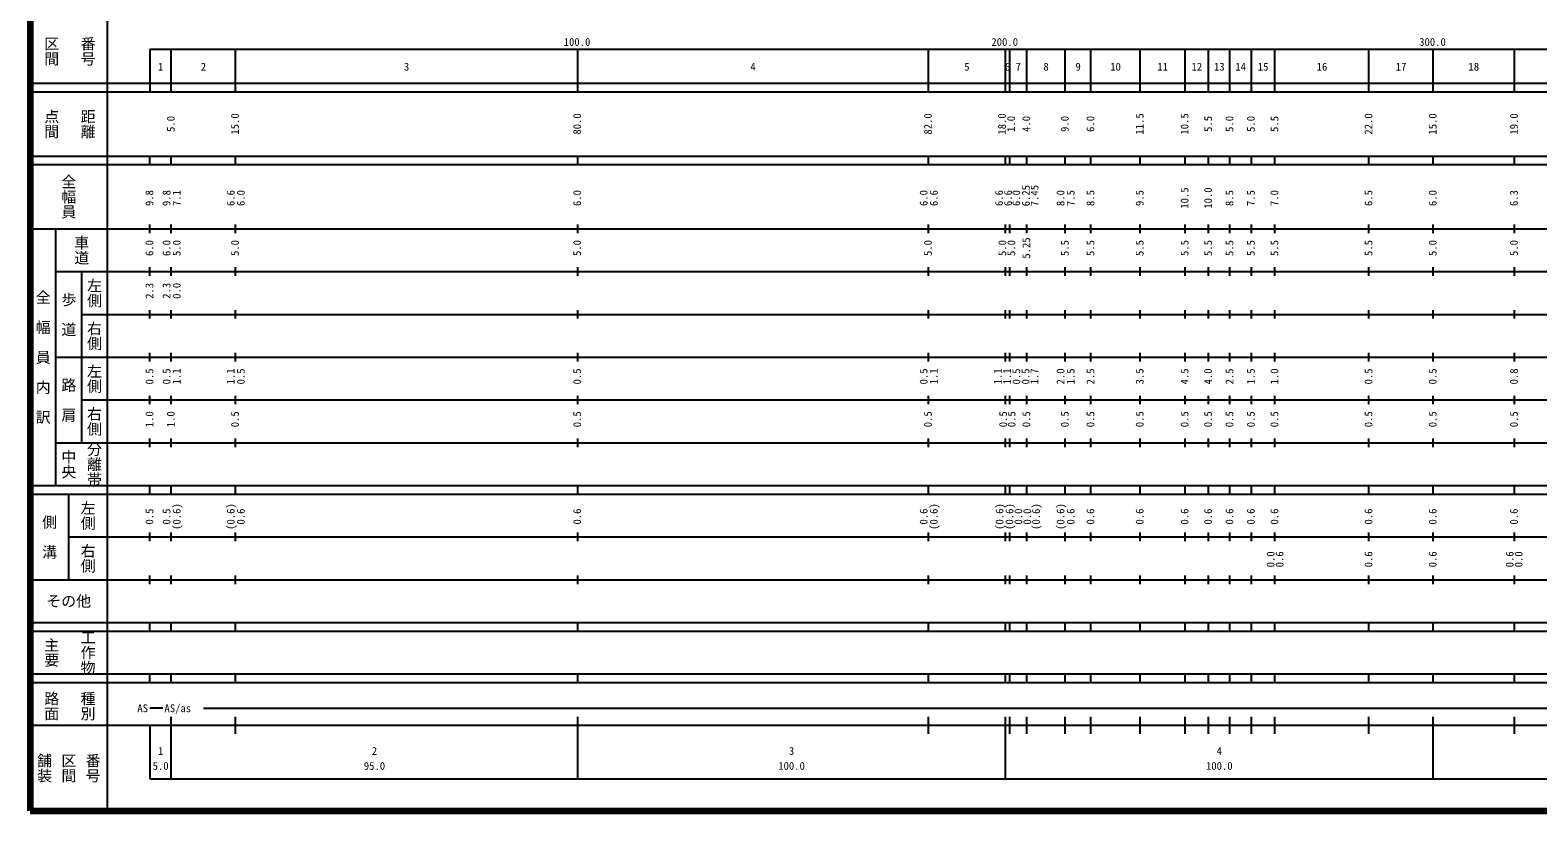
# Model space of a CAD drawing. Units: millimetres on the paper, enlarged 1000 times. Extents: x 40000 to 680000, y 20000 to 380000.
# Drawn here: x 40000 to 392475, y 20000 to 202409 of the extents above; entities that cross this region are included whole.
import ezdxf
from ezdxf.enums import TextEntityAlignment as Align

# ---------------------------------------------------------------- set-up
doc = ezdxf.new("R2010")
doc.units = ezdxf.units.MM
doc.header["$LTSCALE"] = 1000
doc.layers.add('M-TTL', color=2, linetype='Continuous', lineweight=140)
doc.layers.add('M-TTL-BAND', color=7, linetype='Continuous', lineweight=25)
doc.styles.add('@ＭＳ ゴシック', font='')
doc.styles.add('ＭＳ ゴシック', font='')
doc.styles.get('@ＭＳ ゴシック').set_extended_font_data('@MS Gothic')
doc.styles.get('ＭＳ ゴシック').set_extended_font_data('MS Gothic')

msp = doc.modelspace()

# ---------------------------------------------------------------- linework, layer by layer
at = {"layer": 'M-TTL'}
for p, q in [((40000, 380000), (40000, 20000)), ((40000, 20000), (680000, 20000))]:
    msp.add_line(p, q, dxfattribs=at)
at = {"layer": 'M-TTL-BAND'}
for p, q in [((58000, 370000), (58000, 20000)), ((68000, 198000), (579000, 198000)), ((68000, 198000), (68000, 188000)), ((73000, 188000), (73000, 198000)), ((88000, 188000), (88000, 198000)), ((168000, 188000), (168000, 198000)), ((250000, 188000), (250000, 198000)), ((268000, 188000), (268000, 198000)), ((269000, 188000), (269000, 198000)), ((273000, 188000), (273000, 198000)), ((282000, 188000), (282000, 198000)), ((288000, 188000), (288000, 198000)), ((299500, 188000), (299500, 198000)), ((310000, 188000), (310000, 198000)), ((315500, 188000), (315500, 198000)), ((320500, 188000), (320500, 198000)), ((325500, 188000), (325500, 198000)), ((331000, 188000), (331000, 198000)), ((353000, 188000), (353000, 198000)), ((368000, 188000), (368000, 198000)), ((387000, 188000), (387000, 198000)), ((40000, 190000), (579000, 190000)), ((40000, 188000), (579000, 188000)), ((40000, 173000), (579000, 173000)), ((68000, 171000), (68000, 173000)), ((73000, 171000), (73000, 173000)), ((88000, 171000), (88000, 173000)), ((168000, 171000), (168000, 173000)), ((250000, 171000), (250000, 173000)), ((268000, 171000), (268000, 173000)), ((269000, 171000), (269000, 173000)), ((273000, 171000), (273000, 173000)), ((282000, 171000), (282000, 173000)), ((288000, 171000), (288000, 173000)), ((299500, 171000), (299500, 173000)), ((310000, 171000), (310000, 173000)), ((315500, 171000), (315500, 173000)), ((320500, 171000), (320500, 173000)), ((325500, 171000), (325500, 173000)), ((331000, 171000), (331000, 173000)), ((353000, 171000), (353000, 173000)), ((368000, 171000), (368000, 173000)), ((387000, 171000), (387000, 173000)), ((40000, 171000), (579000, 171000)), ((40000, 156000), (579000, 156000)), ((46000, 96000), (46000, 156000)), ((68000, 155000), (68000, 157000)), ((73000, 155000), (73000, 157000)), ((88000, 155000), (88000, 157000)), ((168000, 155000), (168000, 157000)), ((250000, 155000), (250000, 157000)), ((268000, 155000), (268000, 157000)), ((269000, 155000), (269000, 157000)), ((273000, 155000), (273000, 157000)), ((282000, 155000), (282000, 157000)), ((288000, 155000), (288000, 157000)), ((299500, 155000), (299500, 157000)), ((310000, 155000), (310000, 157000)), ((315500, 155000), (315500, 157000)), ((320500, 155000), (320500, 157000)), ((325500, 155000), (325500, 157000)), ((331000, 155000), (331000, 157000)), ((353000, 155000), (353000, 157000)), ((368000, 155000), (368000, 157000)), ((387000, 155000), (387000, 157000)), ((46000, 146000), (579000, 146000)), ((52000, 146000), (52000, 106000)), ((68000, 145000), (68000, 147000)), ((73000, 145000), (73000, 147000)), ((88000, 145000), (88000, 147000)), ((168000, 145000), (168000, 147000)), ((250000, 145000), (250000, 147000)), ((268000, 145000), (268000, 147000)), ((269000, 145000), (269000, 147000)), ((273000, 145000), (273000, 147000)), ((282000, 145000), (282000, 147000)), ((288000, 145000), (288000, 147000)), ((299500, 145000), (299500, 147000)), ((310000, 145000), (310000, 147000)), ((315500, 145000), (315500, 147000)), ((320500, 145000), (320500, 147000)), ((325500, 145000), (325500, 147000)), ((331000, 145000), (331000, 147000)), ((353000, 145000), (353000, 147000)), ((368000, 145000), (368000, 147000)), ((387000, 145000), (387000, 147000)), ((52000, 136000), (579000, 136000)), ((68000, 135000), (68000, 137000)), ((73000, 135000), (73000, 137000)), ((88000, 135000), (88000, 137000)), ((168000, 135000), (168000, 137000)), ((250000, 135000), (250000, 137000)), ((268000, 135000), (268000, 137000)), ((269000, 135000), (269000, 137000)), ((273000, 135000), (273000, 137000)), ((282000, 135000), (282000, 137000)), ((288000, 135000), (288000, 137000)), ((299500, 135000), (299500, 137000)), ((310000, 135000), (310000, 137000)), ((315500, 135000), (315500, 137000)), ((320500, 135000), (320500, 137000)), ((325500, 135000), (325500, 137000)), ((331000, 135000), (331000, 137000)), ((353000, 135000), (353000, 137000)), ((368000, 135000), (368000, 137000)), ((387000, 135000), (387000, 137000)), ((68000, 125000), (68000, 127000)), ((73000, 125000), (73000, 127000)), ((88000, 125000), (88000, 127000)), ((168000, 125000), (168000, 127000)), ((250000, 125000), (250000, 127000)), ((268000, 125000), (268000, 127000)), ((269000, 125000), (269000, 127000)), ((273000, 125000), (273000, 127000)), ((282000, 125000), (282000, 127000)), ((288000, 125000), (288000, 127000)), ((299500, 125000), (299500, 127000)), ((310000, 125000), (310000, 127000)), ((315500, 125000), (315500, 127000)), ((320500, 125000), (320500, 127000)), ((325500, 125000), (325500, 127000)), ((331000, 125000), (331000, 127000)), ((353000, 125000), (353000, 127000)), ((368000, 125000), (368000, 127000)), ((387000, 125000), (387000, 127000)), ((46000, 126000), (579000, 126000)), ((68000, 115000), (68000, 117000)), ((73000, 115000), (73000, 117000)), ((88000, 115000), (88000, 117000)), ((168000, 115000), (168000, 117000)), ((250000, 115000), (250000, 117000)), ((268000, 115000), (268000, 117000)), ((269000, 115000), (269000, 117000)), ((273000, 115000), (273000, 117000)), ((282000, 115000), (282000, 117000)), ((288000, 115000), (288000, 117000)), ((299500, 115000), (299500, 117000)), ((310000, 115000), (310000, 117000)), ((315500, 115000), (315500, 117000)), ((320500, 115000), (320500, 117000)), ((325500, 115000), (325500, 117000)), ((331000, 115000), (331000, 117000)), ((353000, 115000), (353000, 117000)), ((368000, 115000), (368000, 117000)), ((387000, 115000), (387000, 117000)), ((52000, 116000), (579000, 116000)), ((46000, 106000), (579000, 106000)), ((68000, 105000), (68000, 107000)), ((73000, 105000), (73000, 107000)), ((88000, 105000), (88000, 107000)), ((168000, 105000), (168000, 107000)), ((250000, 105000), (250000, 107000)), ((268000, 105000), (268000, 107000)), ((269000, 105000), (269000, 107000)), ((273000, 105000), (273000, 107000)), ((282000, 105000), (282000, 107000)), ((288000, 105000), (288000, 107000)), ((299500, 105000), (299500, 107000)), ((310000, 105000), (310000, 107000)), ((315500, 105000), (315500, 107000)), ((320500, 105000), (320500, 107000)), ((325500, 105000), (325500, 107000)), ((331000, 105000), (331000, 107000)), ((353000, 105000), (353000, 107000)), ((368000, 105000), (368000, 107000)), ((387000, 105000), (387000, 107000)), ((40000, 96000), (579000, 96000)), ((68000, 94000), (68000, 96000)), ((73000, 94000), (73000, 96000)), ((88000, 94000), (88000, 96000)), ((168000, 94000), (168000, 96000)), ((250000, 94000), (250000, 96000)), ((268000, 94000), (268000, 96000)), ((269000, 94000), (269000, 96000)), ((273000, 94000), (273000, 96000)), ((282000, 94000), (282000, 96000)), ((288000, 94000), (288000, 96000)), ((299500, 94000), (299500, 96000)), ((310000, 94000), (310000, 96000)), ((315500, 94000), (315500, 96000)), ((320500, 94000), (320500, 96000)), ((325500, 94000), (325500, 96000)), ((331000, 94000), (331000, 96000)), ((353000, 94000), (353000, 96000)), ((368000, 94000), (368000, 96000)), ((387000, 94000), (387000, 96000)), ((40000, 94000), (579000, 94000)), ((49000, 94000), (49000, 74000)), ((68000, 83000), (68000, 85000)), ((73000, 83000), (73000, 85000)), ((88000, 83000), (88000, 85000)), ((168000, 83000), (168000, 85000)), ((250000, 83000), (250000, 85000)), ((268000, 83000), (268000, 85000)), ((269000, 83000), (269000, 85000)), ((273000, 83000), (273000, 85000)), ((282000, 83000), (282000, 85000)), ((288000, 83000), (288000, 85000)), ((299500, 83000), (299500, 85000)), ((310000, 83000), (310000, 85000)), ((315500, 83000), (315500, 85000)), ((320500, 83000), (320500, 85000)), ((325500, 83000), (325500, 85000)), ((331000, 83000), (331000, 85000)), ((353000, 83000), (353000, 85000)), ((368000, 83000), (368000, 85000)), ((387000, 83000), (387000, 85000)), ((49000, 84000), (579000, 84000)), ((68000, 73000), (68000, 75000)), ((73000, 73000), (73000, 75000)), ((88000, 73000), (88000, 75000)), ((168000, 73000), (168000, 75000)), ((250000, 73000), (250000, 75000)), ((268000, 73000), (268000, 75000)), ((269000, 73000), (269000, 75000)), ((273000, 73000), (273000, 75000)), ((282000, 73000), (282000, 75000)), ((288000, 73000), (288000, 75000)), ((299500, 73000), (299500, 75000)), ((310000, 73000), (310000, 75000)), ((315500, 73000), (315500, 75000)), ((320500, 73000), (320500, 75000)), ((325500, 73000), (325500, 75000)), ((331000, 73000), (331000, 75000)), ((353000, 73000), (353000, 75000)), ((368000, 73000), (368000, 75000)), ((387000, 73000), (387000, 75000)), ((40000, 74000), (579000, 74000)), ((40000, 64000), (579000, 64000)), ((68000, 62000), (68000, 64000)), ((73000, 62000), (73000, 64000)), ((88000, 62000), (88000, 64000)), ((168000, 62000), (168000, 64000)), ((250000, 62000), (250000, 64000)), ((268000, 62000), (268000, 64000)), ((269000, 62000), (269000, 64000)), ((273000, 62000), (273000, 64000)), ((282000, 62000), (282000, 64000)), ((288000, 62000), (288000, 64000)), ((299500, 62000), (299500, 64000)), ((310000, 62000), (310000, 64000)), ((315500, 62000), (315500, 64000)), ((320500, 62000), (320500, 64000)), ((325500, 62000), (325500, 64000)), ((331000, 62000), (331000, 64000)), ((353000, 62000), (353000, 64000)), ((368000, 62000), (368000, 64000)), ((387000, 62000), (387000, 64000)), ((40000, 62000), (579000, 62000)), ((40000, 52000), (579000, 52000)), ((40000, 50000), (579000, 50000)), ((68000, 50000), (68000, 52000)), ((73000, 50000), (73000, 52000)), ((88000, 50000), (88000, 52000)), ((168000, 50000), (168000, 52000)), ((250000, 50000), (250000, 52000)), ((268000, 50000), (268000, 52000)), ((269000, 50000), (269000, 52000)), ((273000, 50000), (273000, 52000)), ((282000, 50000), (282000, 52000)), ((288000, 50000), (288000, 52000)), ((299500, 50000), (299500, 52000)), ((310000, 50000), (310000, 52000)), ((315500, 50000), (315500, 52000)), ((320500, 50000), (320500, 52000)), ((325500, 50000), (325500, 52000)), ((331000, 50000), (331000, 52000)), ((353000, 50000), (353000, 52000)), ((368000, 50000), (368000, 52000)), ((387000, 50000), (387000, 52000)), ((71000, 44000), (67968, 44000)), ((80500, 44000), (479500, 44000)), ((40000, 40000), (579000, 40000)), ((68000, 40000), (68000, 27500)), ((73000, 27500), (73000, 42000)), ((88000, 38000), (88000, 42000)), ((168000, 27500), (168000, 42000)), ((250000, 38000), (250000, 42000)), ((268000, 27500), (268000, 42000)), ((269000, 38000), (269000, 42000)), ((273000, 38000), (273000, 42000)), ((282000, 38000), (282000, 42000)), ((288000, 38000), (288000, 42000)), ((299500, 38000), (299500, 42000)), ((310000, 38000), (310000, 42000)), ((315500, 38000), (315500, 42000)), ((320500, 38000), (320500, 42000)), ((325500, 38000), (325500, 42000)), ((331000, 38000), (331000, 42000)), ((353000, 38000), (353000, 42000)), ((368000, 27500), (368000, 42000)), ((387000, 38000), (387000, 42000)), ((68000, 27500), (579000, 27500))]:
    msp.add_line(p, q, dxfattribs=at)

# ---------------------------------------------------------------- texts
at = {"layer": 'M-TTL-BAND', "style": '@ＭＳ ゴシック'}
for s, p in [('区間', (45000, 197500)), ('番号', (53500, 197500)), ('点間', (45000, 180500)), ('距離', (53500, 180500)), ('全幅員', (49000, 163500)), ('車道', (52000, 151000)), ('全\u3000幅\u3000員\u3000内\u3000訳', (43000, 126000)), ('歩\u3000道', (49000, 136000)), ('左側', (55000, 141000)), ('右側', (55000, 131000)), ('左側', (55000, 121000)), ('路\u3000肩', (49000, 116000)), ('右側', (55000, 111000)), ('分離帯', (55000, 101000)), ('中央', (49000, 101000)), ('左側', (53500, 89000)), ('側\u3000溝', (44500, 84000)), ('右側', (53500, 79000)), ('主要', (45000, 57000)), ('工作物', (53500, 57000)), ('路面', (45000, 44500)), ('種別', (53500, 44500)), ('舗装', (43333, 30000)), ('区間', (49000, 30000)), ('番号', (54667, 30000))]:
    msp.add_text(s, height=2566, rotation=270, dxfattribs=at).set_placement(p, align=Align.MIDDLE_CENTER)
at = {"layer": 'M-TTL-BAND', "style": 'ＭＳ ゴシック'}
for s, p in [('100.0', (167844, 198195)), ('200.0', (267844, 198195)), ('300.0', (367844, 198195)), ('1', (70500, 192405)), ('2', (80500, 192405)), ('3', (128000, 192405)), ('4', (209000, 192405)), ('5', (259000, 192405)), ('6', (268500, 192405)), ('7', (271000, 192405)), ('8', (277500, 192405)), ('9', (285000, 192405)), ('10', (293750, 192405)), ('11', (304750, 192405)), ('12', (312750, 192405)), ('13', (318000, 192405)), ('14', (323000, 192405)), ('15', (328250, 192405)), ('16', (342000, 192405)), ('17', (360500, 192405)), ('18', (377500, 192405)), ('AS', (66299, 42500)), ('AS/as', (74510, 42500)), ('1', (70500, 32523)), ('2', (120500, 32523)), ('3', (218000, 32523)), ('4', (318000, 32523)), ('5.0', (70500, 29033)), ('95.0', (120500, 29033)), ('100.0', (218000, 29033)), ('100.0', (318000, 29033))]:
    msp.add_text(s, height=1833, dxfattribs=at).set_placement(p, align=Align.BOTTOM_CENTER)
for s, p in [('5.0', (74343, 180500)), ('15.0', (89343, 180500)), ('80.0', (169343, 180500)), ('82.0', (251343, 180500)), ('18.0', (268643, 180500)), ('1.0', (270778, 180500)), ('4.0', (274343, 180500)), ('9.0', (283343, 180500)), ('6.0', (289343, 180500)), ('11.5', (300843, 180500)), ('10.5', (311343, 180500)), ('5.5', (316843, 180500)), ('5.0', (321843, 180500)), ('5.0', (326843, 180500)), ('5.5', (332343, 180500)), ('22.0', (354343, 180500)), ('15.0', (369343, 180500)), ('19.0', (388343, 180500)), ('6.25', (274252, 163748)), ('7.45', (276274, 163748)), ('9.8', (69343, 163174)), ('9.8', (73343, 163174)), ('7.1', (75713, 163174)), ('6.6', (88343, 163174)), ('6.0', (90713, 163174)), ('6.0', (169343, 163174)), ('6.0', (250343, 163174)), ('6.6', (252713, 163174)), ('6.6', (267967, 163174)), ('6.6', (270066, 163174)), ('6.0', (272000, 163174)), ('8.0', (282343, 163174)), ('7.5', (284713, 163174)), ('8.5', (289343, 163174)), ('9.5', (300843, 163174)), ('10.5', (311343, 163174)), ('10.0', (316843, 163174)), ('8.5', (321843, 163174)), ('7.5', (326843, 163174)), ('7.0', (332343, 163174)), ('6.5', (354343, 163174)), ('6.0', (369343, 163174)), ('6.3', (388343, 163174)), ('6.0', (69343, 151500)), ('6.0', (73343, 151500)), ('5.0', (75713, 151500)), ('5.0', (89343, 151500)), ('5.0', (169343, 151500)), ('5.0', (251343, 151500)), ('5.0', (268749, 151500)), ('5.0', (270838, 151500)), ('5.25', (274343, 151500)), ('5.5', (283343, 151500)), ('5.5', (289343, 151500)), ('5.5', (300843, 151500)), ('5.5', (311343, 151500)), ('5.5', (316843, 151500)), ('5.5', (321843, 151500)), ('5.5', (326843, 151500)), ('5.5', (332343, 151500)), ('5.5', (354343, 151500)), ('5.0', (369343, 151500)), ('5.0', (388343, 151500)), ('2.3', (69343, 141500)), ('2.3', (73343, 141500)), ('0.0', (75713, 141500)), ('0.5', (69343, 121500)), ('0.5', (73343, 121500)), ('1.1', (75713, 121500)), ('1.1', (88343, 121500)), ('0.5', (90713, 121500)), ('0.5', (169343, 121500)), ('0.5', (250343, 121500)), ('1.1', (252713, 121500)), ('1.1', (267681, 121500)), ('1.1', (269857, 121500)), ('0.5', (272014, 121500)), ('0.5', (274166, 121500)), ('1.7', (276227, 121500)), ('2.0', (282343, 121500)), ('1.5', (284713, 121500)), ('2.5', (289343, 121500)), ('3.5', (300843, 121500)), ('4.5', (311343, 121500)), ('4.0', (316843, 121500)), ('2.5', (321843, 121500)), ('1.5', (326843, 121500)), ('1.0', (332343, 121500)), ('0.5', (354343, 121500)), ('0.5', (369343, 121500)), ('0.8', (388343, 121500)), ('1.0', (69343, 111500)), ('1.0', (74343, 111500)), ('0.5', (89343, 111500)), ('0.5', (169343, 111500)), ('0.5', (251343, 111500)), ('0.5', (268910, 111500)), ('0.5', (270900, 111500)), ('0.5', (274343, 111500)), ('0.5', (283343, 111500)), ('0.5', (289343, 111500)), ('0.5', (300843, 111500)), ('0.5', (311343, 111500)), ('0.5', (316843, 111500)), ('0.5', (321843, 111500)), ('0.5', (326843, 111500)), ('0.5', (332343, 111500)), ('0.5', (354343, 111500)), ('0.5', (369343, 111500)), ('0.5', (388343, 111500)), ('0.5', (69343, 88764)), ('0.5', (73343, 88764)), ('(0.6)', (75713, 88764)), ('(0.6)', (88343, 88764)), ('0.6', (90713, 88764)), ('0.6', (169343, 88764)), ('0.6', (250343, 88764)), ('(0.6)', (252713, 88764)), ('(0.6)', (268082, 88764)), ('(0.6)', (270396, 88764)), ('0.0', (272478, 88764)), ('0.0', (274565, 88764)), ('(0.6)', (276602, 88764)), ('(0.6)', (282343, 88764)), ('0.6', (284713, 88764)), ('0.6', (289343, 88764)), ('0.6', (300843, 88764)), ('0.6', (311343, 88764)), ('0.6', (316843, 88764)), ('0.6', (321843, 88764)), ('0.6', (326843, 88764)), ('0.6', (332343, 88764)), ('0.6', (354343, 88764)), ('0.6', (369343, 88764)), ('0.6', (388343, 88764)), ('0.0', (331445, 78764)), ('0.6', (333547, 78764)), ('0.6', (354343, 78764)), ('0.6', (369343, 78764)), ('0.6', (387343, 78764)), ('0.0', (389432, 78764))]:
    msp.add_text(s, height=1833, rotation=90, dxfattribs=at).set_placement(p, align=Align.BOTTOM_CENTER)
msp.add_text('その他', height=2566, dxfattribs=at).set_placement((49000, 69000), align=Align.MIDDLE_CENTER)

doc.saveas('drawing.dxf')
